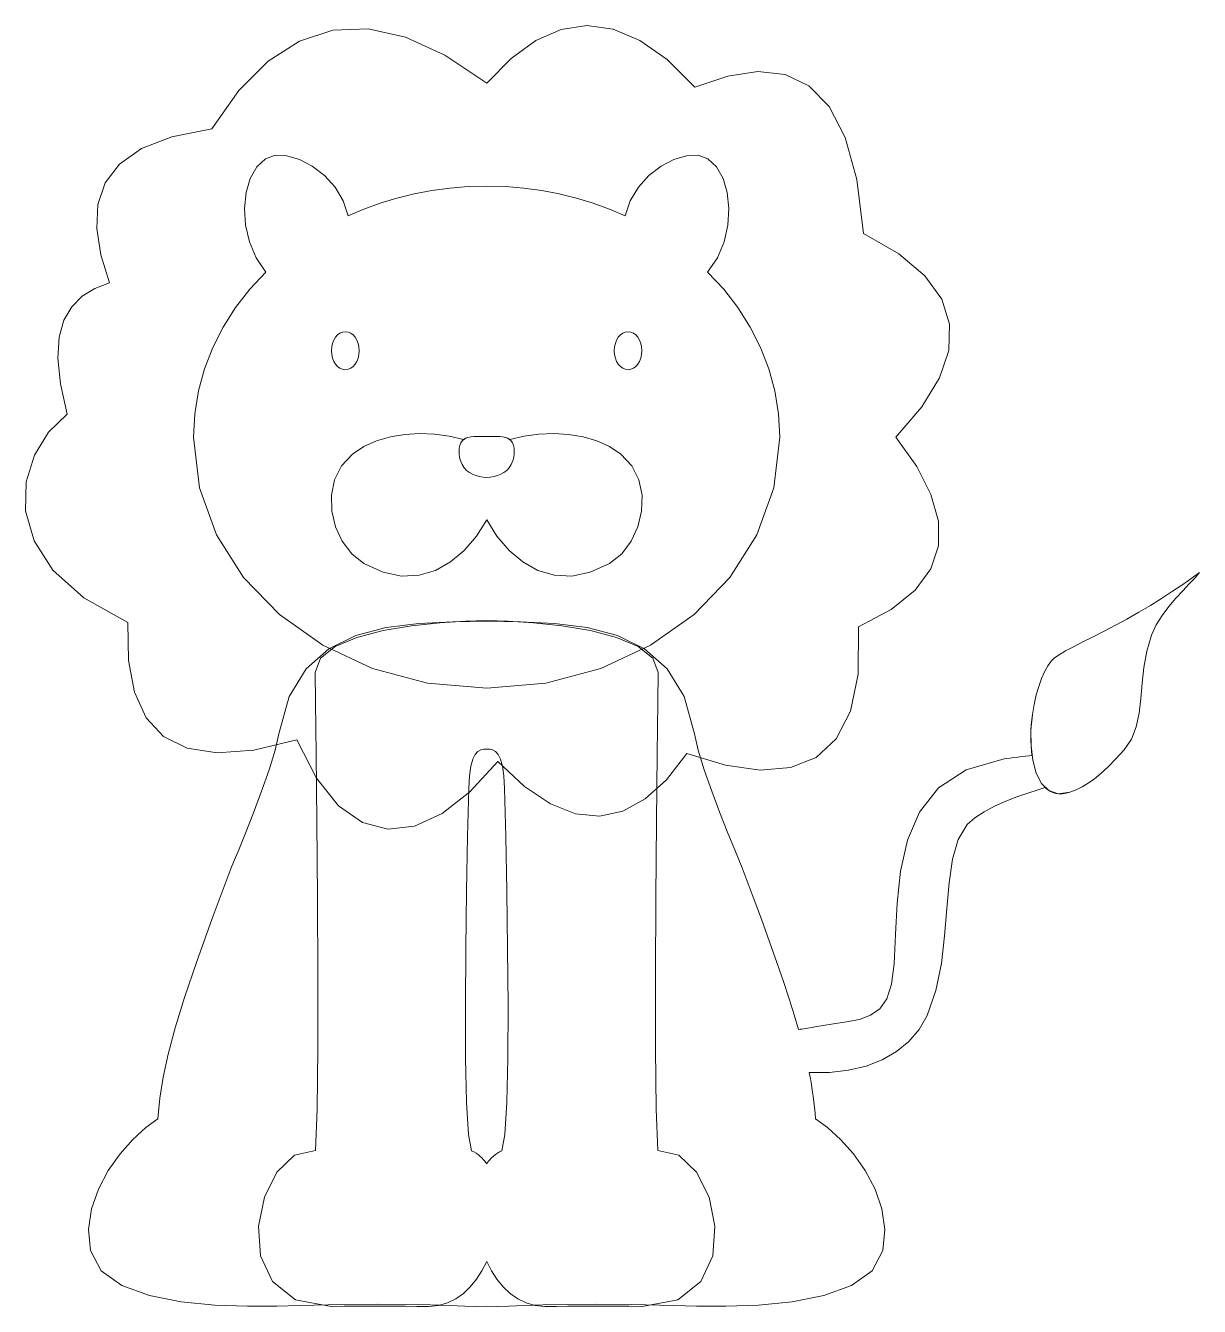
# Model space of a CAD drawing. Header units: centimetres. Extents: x -10.2 to 10, y -10.9 to 11.2.
import ezdxf

# ---------------------------------------------------------------- set-up
doc = ezdxf.new("R2010")
doc.units = ezdxf.units.CM
doc.header["$MEASUREMENT"] = 0
for name, color, linetype in [('Laag 1', 7, 'Continuous'), ('Laag 2', 7, 'Continuous'), ('Laag 3', 7, 'Continuous'), ('Laag 4', 7, 'Continuous'), ('Laag 5', 7, 'Continuous'), ('Laag 6', 7, 'Continuous'), ('Laag 7', 7, 'Continuous'), ('Laag 8', 7, 'Continuous'), ('Laag 9', 7, 'Continuous')]:
    doc.layers.add(name, color=color, linetype=linetype)

msp = doc.modelspace()

# ---------------------------------------------------------------- linework, layer by layer
at = {"layer": 'Laag 1', "lineweight": 20}
msp.add_lwpolyline([(-6.65321, -3.31632), (-6.61251, -3.21782), (-6.52549, -3.00838), (-6.40652, -2.71624), (-6.26995, -2.36966), (-6.13014, -1.99689), (-6.00146, -1.62619), (-5.89827, -1.28579), (-5.83494, -1.00397), (-5.65548, -0.36289), (-5.36155, 0.11657), (-4.97203, 0.45831), (-4.50579, 0.68626), (-3.98168, 0.8243), (-3.41857, 0.89636), (-2.83533, 0.92633), (-2.25083, 0.93812), (-1.66633, 0.92633), (-1.08309, 0.89636), (-0.51998, 0.8243), (0.00413, 0.68626), (0.47038, 0.45831), (0.85989, 0.11657), (1.15382, -0.36289), (1.33328, -1.00397), (1.39661, -1.28579), (1.4998, -1.62619), (1.62848, -1.99689), (1.76829, -2.36966), (1.90486, -2.71624), (2.02383, -3.00838), (2.11085, -3.21782), (2.15155, -3.31632), (2.32597, -3.77885), (2.48356, -4.20313), (2.6252, -4.59194), (2.7518, -4.94805), (2.86421, -5.27424), (2.96334, -5.57329), (3.05007, -5.84797), (3.12527, -6.10106), (3.1529, -6.09877), (3.18215, -6.09577), (3.21322, -6.09199), (3.2463, -6.08741), (3.28158, -6.08195), (3.31924, -6.07557), (3.35949, -6.06822), (3.4025, -6.05984), (3.69086, -6.01076), (3.94838, -5.97298), (4.17378, -5.92845), (4.36578, -5.8591), (4.52311, -5.74688), (4.64449, -5.57372), (4.72866, -5.32157), (4.77433, -4.97237), (4.797, -4.46707), (4.82276, -3.92536), (4.8806, -3.37452), (4.99949, -2.84187), (5.2084, -2.35469), (5.53632, -1.9403), (6.01222, -1.62597), (6.66508, -1.43903), (6.71505, -1.43168), (6.77322, -1.42356), (6.83693, -1.41505), (6.90354, -1.40654), (6.97042, -1.39842), (7.0349, -1.39107), (7.09434, -1.38488), (7.14611, -1.38023), (7.13664, -1.2964), (7.13035, -1.21025), (7.12715, -1.12224), (7.12696, -1.03287), (7.1297, -0.94262), (7.13529, -0.85196), (7.14363, -0.76138), (7.15465, -0.67135), (7.18333, -0.49857), (7.21968, -0.33709), (7.26259, -0.18852), (7.31096, -0.05448), (7.36367, 0.06339), (7.41963, 0.16347), (7.47772, 0.24415), (7.53684, 0.30379), (7.61443, 0.35781), (7.72507, 0.42207), (7.86336, 0.49564), (8.02391, 0.57756), (8.20131, 0.66689), (8.39018, 0.7627), (8.5851, 0.86403), (8.78069, 0.96994), (8.98842, 1.08849), (9.18914, 1.20858), (9.37904, 1.3269), (9.55427, 1.44016), (9.71102, 1.54507), (9.84544, 1.63833), (9.95372, 1.71664), (10.03201, 1.7767), (9.95656, 1.68354), (9.85872, 1.57786), (9.74572, 1.45994), (9.62483, 1.33004), (9.50327, 1.18842), (9.38832, 1.03535), (9.2872, 0.87109), (9.20717, 0.69591), (9.12494, 0.41731), (9.07553, 0.13893), (9.04588, -0.13485), (9.02296, -0.39964), (8.99371, -0.65106), (8.94511, -0.88471), (8.8641, -1.09621), (8.73764, -1.28117), (8.59171, -1.43893), (8.45926, -1.57321), (8.33767, -1.68625), (8.22435, -1.78026), (8.11668, -1.85746), (8.01206, -1.92005), (7.90788, -1.97027), (7.80154, -2.01033), (7.73444, -2.02863), (7.67127, -2.0382), (7.61196, -2.03945), (7.55645, -2.03275), (7.50465, -2.01849), (7.45652, -1.99706), (7.41197, -1.96886), (7.37093, -1.93426), (7.23683, -1.97743), (7.07266, -2.03113), (6.88866, -2.09531), (6.6951, -2.1699), (6.50224, -2.25482), (6.32033, -2.35001), (6.15964, -2.45541), (6.03043, -2.57095), (5.87375, -2.82931), (5.77586, -3.16974), (5.71746, -3.57303), (5.67923, -4.01997), (5.64188, -4.49135), (5.58608, -4.96796), (5.49253, -5.4306), (5.34192, -5.86006), (5.20348, -6.10153), (5.0256, -6.31012), (4.81147, -6.48534), (4.56426, -6.62669), (4.28712, -6.73366), (3.98323, -6.80575), (3.65577, -6.84247), (3.30789, -6.84332), (3.32776, -6.94839), (3.34551, -7.05114), (3.36129, -7.15203), (3.37523, -7.2515), (3.38748, -7.35), (3.39818, -7.44798), (3.40747, -7.54589), (3.4155, -7.64417), (3.62357, -7.79369), (3.84678, -7.99748), (4.06861, -8.24757), (4.27252, -8.53597), (4.44199, -8.85472), (4.56047, -9.19586), (4.61144, -9.55139), (4.57837, -9.91336), (4.39085, -10.26221), (4.03701, -10.51627), (3.56239, -10.69002), (3.01257, -10.79795), (2.43308, -10.85456), (1.86949, -10.87433), (1.36734, -10.87174), (0.97219, -10.8613), (0.2474, -10.84502), (-0.36043, -10.84016), (-0.86379, -10.84355), (-1.27518, -10.85205), (-1.60708, -10.86252), (-1.87199, -10.87179), (-2.08241, -10.87673), (-2.25083, -10.87417), (-2.41925, -10.87673), (-2.62967, -10.87179), (-2.89458, -10.86252), (-3.22648, -10.85205), (-3.63787, -10.84355), (-4.14123, -10.84016), (-4.74906, -10.84502), (-5.47385, -10.8613), (-5.869, -10.87174), (-6.37115, -10.87433), (-6.93474, -10.85456), (-7.51423, -10.79795), (-8.06405, -10.69002), (-8.53867, -10.51627), (-8.89251, -10.26221), (-9.08003, -9.91336), (-9.1131, -9.55139), (-9.06213, -9.19586), (-8.94365, -8.85472), (-8.77418, -8.53597), (-8.57027, -8.24757), (-8.34844, -7.99748), (-8.12523, -7.79369), (-7.91716, -7.64417), (-7.88177, -7.28916), (-7.82495, -6.92371), (-7.73988, -6.52647), (-7.61979, -6.0761), (-7.45787, -5.55124), (-7.24733, -4.93056), (-6.98138, -4.1927), (-6.65321, -3.31632)], close=True, dxfattribs=at)
at = {"layer": 'Laag 2', "lineweight": 20}
msp.add_lwpolyline([(8.73764, -1.28117), (8.59171, -1.43893), (8.45926, -1.57321), (8.33767, -1.68625), (8.22435, -1.78026), (8.11668, -1.85746), (8.01206, -1.92005), (7.90788, -1.97027), (7.80154, -2.01033), (7.59874, -2.03861), (7.43538, -1.98487), (7.30916, -1.86216), (7.21778, -1.68356), (7.15894, -1.46211), (7.13034, -1.21089), (7.12967, -0.94295), (7.15465, -0.67135), (7.18333, -0.49857), (7.21968, -0.33709), (7.26259, -0.18852), (7.31096, -0.05448), (7.36367, 0.06339), (7.41963, 0.16347), (7.47772, 0.24415), (7.53684, 0.30379), (7.61443, 0.35781), (7.72507, 0.42207), (7.86336, 0.49564), (8.02391, 0.57756), (8.20131, 0.66689), (8.39018, 0.7627), (8.5851, 0.86403), (8.78069, 0.96994), (8.98842, 1.08849), (9.18914, 1.20858), (9.37904, 1.3269), (9.55427, 1.44016), (9.71102, 1.54507), (9.84544, 1.63833), (9.95372, 1.71664), (10.03201, 1.7767), (9.95656, 1.68354), (9.85872, 1.57786), (9.74572, 1.45994), (9.62483, 1.33004), (9.50327, 1.18842), (9.38832, 1.03535), (9.2872, 0.87109), (9.20717, 0.69591), (9.12494, 0.41731), (9.07553, 0.13893), (9.04588, -0.13485), (9.02296, -0.39964), (8.99371, -0.65106), (8.94511, -0.88471), (8.8641, -1.09621), (8.73764, -1.28117)], close=True, dxfattribs=at)
at = {"layer": 'Laag 3', "lineweight": 20}
for points in [[(-5.20704, 0.05088), (-5.20163, -0.45843), (-5.19092, -1.35535), (-5.17825, -2.52053), (-5.16694, -3.83457), (-5.16032, -5.17811), (-5.16172, -6.43178), (-5.17445, -7.47621), (-5.20184, -8.19201), (-5.56468, -8.2729), (-5.86693, -8.56261), (-6.08226, -8.99311), (-6.18429, -9.49639), (-6.14668, -10.00442), (-5.94308, -10.4492), (-5.54714, -10.76271), (-4.93249, -10.87692), (-4.70826, -10.87499), (-4.48998, -10.87409), (-4.27668, -10.87397), (-4.06737, -10.8744), (-3.86108, -10.87515), (-3.65685, -10.87598), (-3.45368, -10.87664), (-3.2506, -10.87692), (-3.084, -10.86163), (-2.92869, -10.81761), (-2.78498, -10.74761), (-2.65317, -10.65439), (-2.53355, -10.54072), (-2.42642, -10.40934), (-2.33208, -10.26302), (-2.25083, -10.10452), (-2.16958, -10.26302), (-2.07524, -10.40934), (-1.96811, -10.54072), (-1.84849, -10.65439), (-1.71667, -10.74761), (-1.57296, -10.81761), (-1.41765, -10.86163), (-1.25105, -10.87692), (-1.04798, -10.87664), (-0.84481, -10.87598), (-0.64057, -10.87515), (-0.43429, -10.8744), (-0.22498, -10.87397), (-0.01168, -10.87409), (0.20661, -10.87499), (0.43084, -10.87692), (1.04548, -10.76271), (1.44143, -10.4492), (1.64503, -10.00442), (1.68263, -9.49639), (1.5806, -8.99311), (1.36527, -8.56261), (1.06302, -8.2729), (0.70018, -8.19201), (0.67279, -7.47621), (0.66006, -6.43178), (0.65867, -5.17811), (0.66529, -3.83457), (0.6766, -2.52053), (0.68926, -1.35535), (0.69997, -0.45843), (0.70538, 0.05088), (0.61324, 0.30039), (0.36057, 0.50075), (-0.01197, 0.65687), (-0.46377, 0.77362), (-0.95418, 0.85591), (-1.44259, 0.90863), (-1.88835, 0.93668), (-2.25083, 0.94494), (-2.61331, 0.93668), (-3.05907, 0.90863), (-3.54748, 0.85591), (-4.03789, 0.77362), (-4.48969, 0.65687), (-4.86223, 0.50075), (-5.1149, 0.30039), (-5.20704, 0.05088)], [(-2.25083, -8.41711), (-2.27722, -8.38163), (-2.3053, -8.34818), (-2.33508, -8.31683), (-2.36657, -8.28769), (-2.39979, -8.26086), (-2.43475, -8.23641), (-2.47147, -8.21445), (-2.50994, -8.19508), (-2.56334, -7.91309), (-2.59727, -7.35857), (-2.61473, -6.59657), (-2.61872, -5.69217), (-2.61223, -4.71042), (-2.59827, -3.71641), (-2.57985, -2.77519), (-2.55995, -1.95183), (-2.54716, -1.73165), (-2.52322, -1.56468), (-2.49002, -1.44364), (-2.44943, -1.36127), (-2.40334, -1.31028), (-2.35362, -1.28338), (-2.30216, -1.27331), (-2.25083, -1.27279), (-2.1995, -1.27331), (-2.14804, -1.28338), (-2.09832, -1.31028), (-2.05223, -1.36127), (-2.01164, -1.44364), (-1.97844, -1.56468), (-1.9545, -1.73165), (-1.94171, -1.95183), (-1.92181, -2.77519), (-1.90338, -3.71641), (-1.88942, -4.71042), (-1.88294, -5.69217), (-1.88692, -6.59657), (-1.90438, -7.35857), (-1.93831, -7.91309), (-1.99172, -8.19508), (-2.03019, -8.21445), (-2.06691, -8.23641), (-2.10187, -8.26086), (-2.13509, -8.28769), (-2.16658, -8.31683), (-2.19636, -8.34818), (-2.22444, -8.38163), (-2.25083, -8.41711)]]:
    msp.add_lwpolyline(points, close=True, dxfattribs=at)
at = {"layer": 'Laag 4', "lineweight": 20}
msp.add_lwpolyline([(-6.99078, 9.42462), (-6.52045, 10.08459), (-6.01642, 10.5895), (-5.47807, 10.93661), (-4.90483, 11.12315), (-4.29608, 11.14637), (-3.65123, 11.00351), (-2.96967, 10.69183), (-2.25082, 10.20855), (-1.83102, 10.63274), (-1.40367, 10.94303), (-0.96844, 11.13456), (-0.52502, 11.20245), (-0.07308, 11.14185), (0.38771, 10.94788), (0.85766, 10.61568), (1.3371, 10.14039), (1.9027, 10.33245), (2.42297, 10.41069), (2.89172, 10.35956), (3.30275, 10.16348), (3.64986, 9.80687), (3.92684, 9.27416), (4.12749, 8.54978), (4.24561, 7.61816), (4.85338, 7.26579), (5.30093, 6.88772), (5.59149, 6.48448), (5.72828, 6.05657), (5.71453, 5.60453), (5.55346, 5.12885), (5.24832, 4.63007), (4.80232, 4.1087), (5.16014, 3.60046), (5.40602, 3.1175), (5.53327, 2.66133), (5.53515, 2.23346), (5.40495, 1.83542), (5.13596, 1.46873), (4.72146, 1.13489), (4.15472, 0.83542), (4.14869, 0.02133), (4.0186, -0.61842), (3.77459, -1.09365), (3.4268, -1.41419), (2.98538, -1.58986), (2.46047, -1.63049), (1.86222, -1.54592), (1.20077, -1.34596), (0.84686, -1.79731), (0.47818, -2.12918), (0.09445, -2.33927), (-0.30461, -2.42528), (-0.7193, -2.3849), (-1.14989, -2.21581), (-1.59668, -1.91571), (-2.05994, -1.4823), (-2.54045, -2.00373), (-3.02058, -2.37723), (-3.4937, -2.59557), (-3.95321, -2.65155), (-4.3925, -2.53794), (-4.80494, -2.24752), (-5.18392, -1.77307), (-5.52284, -1.10737), (-6.26668, -1.28592), (-6.895, -1.33333), (-7.41128, -1.25357), (-7.819, -1.05057), (-8.12162, -0.72827), (-8.32262, -0.29063), (-8.42548, 0.25843), (-8.43367, 0.91495), (-9.19588, 1.33859), (-9.72701, 1.81567), (-10.05238, 2.32307), (-10.1973, 2.83766), (-10.1871, 3.33629), (-10.04709, 3.79584), (-9.80258, 4.19317), (-9.47891, 4.50515), (-9.59573, 5.02911), (-9.6397, 5.46839), (-9.61756, 5.83085), (-9.53608, 6.12433), (-9.402, 6.3567), (-9.22209, 6.5358), (-9.0031, 6.66948), (-8.75178, 6.7656), (-8.90113, 7.25192), (-8.9725, 7.70576), (-8.95212, 8.12136), (-8.82617, 8.49298), (-8.58085, 8.81486), (-8.20238, 9.08126), (-7.67696, 9.28643), (-6.99078, 9.42462)], close=True, dxfattribs=at)
at = {"layer": 'Laag 5', "lineweight": 20}
for points in [[(1.55986, 8.90815), (1.71086, 8.76608), (1.82311, 8.5664), (1.89437, 8.32331), (1.92239, 8.05098), (1.90494, 7.7636), (1.83977, 7.47536), (1.72463, 7.20044), (1.55729, 6.95303), (1.83347, 6.65712), (2.07907, 6.34089), (2.29218, 6.00597), (2.47085, 5.65402), (2.61318, 5.28667), (2.71722, 4.90558), (2.78106, 4.51238), (2.80277, 4.10871), (2.7001, 3.23668), (2.40563, 2.42447), (1.93969, 1.68948), (1.3226, 1.04911), (0.57468, 0.52075), (-0.28374, 0.12181), (-1.23236, -0.13031), (-2.25083, -0.21822), (-3.2693, -0.13031), (-4.21791, 0.12181), (-5.07634, 0.52075), (-5.82425, 1.04911), (-6.44134, 1.68948), (-6.90728, 2.42447), (-7.20175, 3.23668), (-7.30442, 4.10871), (-7.28271, 4.51237), (-7.21887, 4.90558), (-7.11483, 5.28667), (-6.9725, 5.65401), (-6.79383, 6.00596), (-6.58072, 6.34088), (-6.33512, 6.65712), (-6.05894, 6.95303), (-6.22629, 7.20044), (-6.34143, 7.47536), (-6.4066, 7.7636), (-6.42406, 8.05098), (-6.39603, 8.32331), (-6.32477, 8.56641), (-6.21252, 8.76609), (-6.06152, 8.90817), (-5.89453, 8.96676), (-5.6948, 8.96044), (-5.47714, 8.89568), (-5.25641, 8.77898), (-5.04742, 8.61683), (-4.86501, 8.41572), (-4.72402, 8.18215), (-4.63928, 7.92259), (-4.36789, 8.03859), (-4.08753, 8.14081), (-3.79882, 8.22873), (-3.50234, 8.30183), (-3.1987, 8.35958), (-2.8885, 8.40148), (-2.57234, 8.427), (-2.25083, 8.43562), (-1.92932, 8.427), (-1.61316, 8.40148), (-1.30296, 8.35959), (-0.99932, 8.30183), (-0.70283, 8.22874), (-0.41412, 8.14082), (-0.13376, 8.0386), (0.13763, 7.9226), (0.22238, 8.18215), (0.36337, 8.41572), (0.54578, 8.61683), (0.75476, 8.77897), (0.97549, 8.89567), (1.19314, 8.96042), (1.39287, 8.96674), (1.55986, 8.90815)], [(-4.68791, 5.9249), (-4.63987, 5.91825), (-4.59513, 5.89919), (-4.55464, 5.86902), (-4.51936, 5.82907), (-4.49025, 5.78065), (-4.46827, 5.72507), (-4.45438, 5.66366), (-4.44954, 5.59772), (-4.45438, 5.53178), (-4.46827, 5.47037), (-4.49025, 5.41479), (-4.51936, 5.36637), (-4.55464, 5.32642), (-4.59513, 5.29625), (-4.63987, 5.27719), (-4.68791, 5.27054), (-4.73595, 5.27719), (-4.78069, 5.29625), (-4.82118, 5.32642), (-4.85646, 5.36637), (-4.88556, 5.41479), (-4.90754, 5.47037), (-4.92143, 5.53178), (-4.92627, 5.59772), (-4.92143, 5.66366), (-4.90754, 5.72507), (-4.88556, 5.78065), (-4.85646, 5.82907), (-4.82118, 5.86902), (-4.78069, 5.89919), (-4.73595, 5.91825), (-4.68791, 5.9249)], [(0.18625, 5.9249), (0.13821, 5.91825), (0.09347, 5.89919), (0.05298, 5.86902), (0.01771, 5.82907), (-0.0114, 5.78065), (-0.03338, 5.72507), (-0.04727, 5.66366), (-0.05211, 5.59772), (-0.04727, 5.53178), (-0.03338, 5.47037), (-0.0114, 5.41479), (0.01771, 5.36637), (0.05298, 5.32642), (0.09347, 5.29625), (0.13821, 5.27719), (0.18625, 5.27054), (0.23429, 5.27719), (0.27903, 5.29625), (0.31952, 5.32642), (0.3548, 5.36637), (0.38391, 5.41479), (0.40589, 5.47037), (0.41978, 5.53178), (0.42462, 5.59772), (0.41978, 5.66366), (0.40589, 5.72507), (0.38391, 5.78065), (0.3548, 5.82907), (0.31952, 5.86902), (0.27903, 5.89919), (0.23429, 5.91825), (0.18625, 5.9249)]]:
    msp.add_lwpolyline(points, close=True, dxfattribs=at)
at = {"layer": 'Laag 6', "lineweight": 20}
msp.add_lwpolyline([(-4.56332, 3.81545), (-4.75283, 3.61377), (-4.87298, 3.37283), (-4.92788, 3.10742), (-4.92165, 2.83233), (-4.8584, 2.56234), (-4.74227, 2.31225), (-4.57736, 2.09683), (-4.3678, 1.93088), (-4.03662, 1.77819), (-3.71859, 1.71277), (-3.41665, 1.72625), (-3.13373, 1.81029), (-2.87276, 1.95652), (-2.63666, 2.1566), (-2.42838, 2.40216), (-2.25083, 2.68486), (-2.07328, 2.40216), (-1.865, 2.1566), (-1.6289, 1.95652), (-1.36793, 1.81029), (-1.08501, 1.72625), (-0.78307, 1.71277), (-0.46504, 1.77819), (-0.13386, 1.93088), (0.0757, 2.09683), (0.24061, 2.31225), (0.35675, 2.56234), (0.41999, 2.83233), (0.42622, 3.10742), (0.37132, 3.37283), (0.25117, 3.61377), (0.06166, 3.81545), (-0.13493, 3.94422), (-0.35423, 4.04307), (-0.59092, 4.11306), (-0.83969, 4.15524), (-1.09522, 4.17066), (-1.35221, 4.16038), (-1.60533, 4.12545), (-1.84929, 4.06691), (-1.88558, 4.08782), (-1.92812, 4.10241), (-1.97563, 4.11176), (-2.02681, 4.11696), (-2.08039, 4.11911), (-2.13508, 4.11929), (-2.1896, 4.1186), (-2.24267, 4.11813), (-2.25083, 4.11811), (-2.25899, 4.11813), (-2.31206, 4.1186), (-2.36658, 4.11929), (-2.42127, 4.11911), (-2.47485, 4.11696), (-2.52603, 4.11176), (-2.57354, 4.10241), (-2.61608, 4.08782), (-2.65237, 4.06691), (-2.89633, 4.12545), (-3.14945, 4.16038), (-3.40644, 4.17066), (-3.66197, 4.15524), (-3.91074, 4.11306), (-4.14743, 4.04307), (-4.36673, 3.94422), (-4.56332, 3.81545)], close=True, dxfattribs=at)
at = {"layer": 'Laag 7', "lineweight": 20}
msp.add_lwpolyline([(-2.25083, 4.11811), (-2.25899, 4.11813), (-2.32418, 4.11878), (-2.39112, 4.11939), (-2.45745, 4.11796), (-2.52083, 4.11249), (-2.57889, 4.10099), (-2.6293, 4.08145), (-2.66969, 4.05187), (-2.69771, 4.01025), (-2.71345, 3.96466), (-2.72284, 3.91629), (-2.72637, 3.8663), (-2.72454, 3.81589), (-2.71787, 3.76623), (-2.70685, 3.71852), (-2.69199, 3.67394), (-2.67379, 3.63366), (-2.63907, 3.57956), (-2.597, 3.5343), (-2.54867, 3.49725), (-2.49515, 3.46779), (-2.43752, 3.44529), (-2.37687, 3.42912), (-2.31428, 3.41865), (-2.25083, 3.41325), (-2.18738, 3.41865), (-2.12479, 3.42912), (-2.06414, 3.44529), (-2.00651, 3.46779), (-1.95299, 3.49725), (-1.90465, 3.5343), (-1.86259, 3.57956), (-1.82787, 3.63366), (-1.80967, 3.67394), (-1.7948, 3.71852), (-1.78378, 3.76623), (-1.77711, 3.81589), (-1.77529, 3.8663), (-1.77882, 3.91629), (-1.78821, 3.96466), (-1.80395, 4.01025), (-1.83197, 4.05187), (-1.87236, 4.08145), (-1.92277, 4.10099), (-1.98083, 4.11249), (-2.04421, 4.11796), (-2.11054, 4.11939), (-2.17748, 4.11878), (-2.24267, 4.11813), (-2.25083, 4.11811)], close=True, dxfattribs=at)
at = {"layer": 'Laag 8', "lineweight": 20}
msp.add_lwpolyline([(0.18625, 5.9249), (0.13821, 5.91825), (0.09347, 5.89919), (0.05298, 5.86902), (0.01771, 5.82907), (-0.0114, 5.78065), (-0.03338, 5.72507), (-0.04727, 5.66366), (-0.05211, 5.59772), (-0.04727, 5.53178), (-0.03338, 5.47037), (-0.0114, 5.41479), (0.01771, 5.36637), (0.05298, 5.32642), (0.09347, 5.29625), (0.13821, 5.27719), (0.18625, 5.27054), (0.23429, 5.27719), (0.27903, 5.29625), (0.31952, 5.32642), (0.3548, 5.36637), (0.38391, 5.41479), (0.40589, 5.47037), (0.41978, 5.53178), (0.42462, 5.59772), (0.41978, 5.66366), (0.40589, 5.72507), (0.38391, 5.78065), (0.3548, 5.82907), (0.31952, 5.86902), (0.27903, 5.89919), (0.23429, 5.91825), (0.18625, 5.9249)], close=True, dxfattribs=at)
at = {"layer": 'Laag 9', "lineweight": 20}
msp.add_ellipse((-4.6879, 5.59772), major_axis=(0, 0.32718), ratio=0.7285592, dxfattribs=at)

doc.saveas('drawing.dxf')
